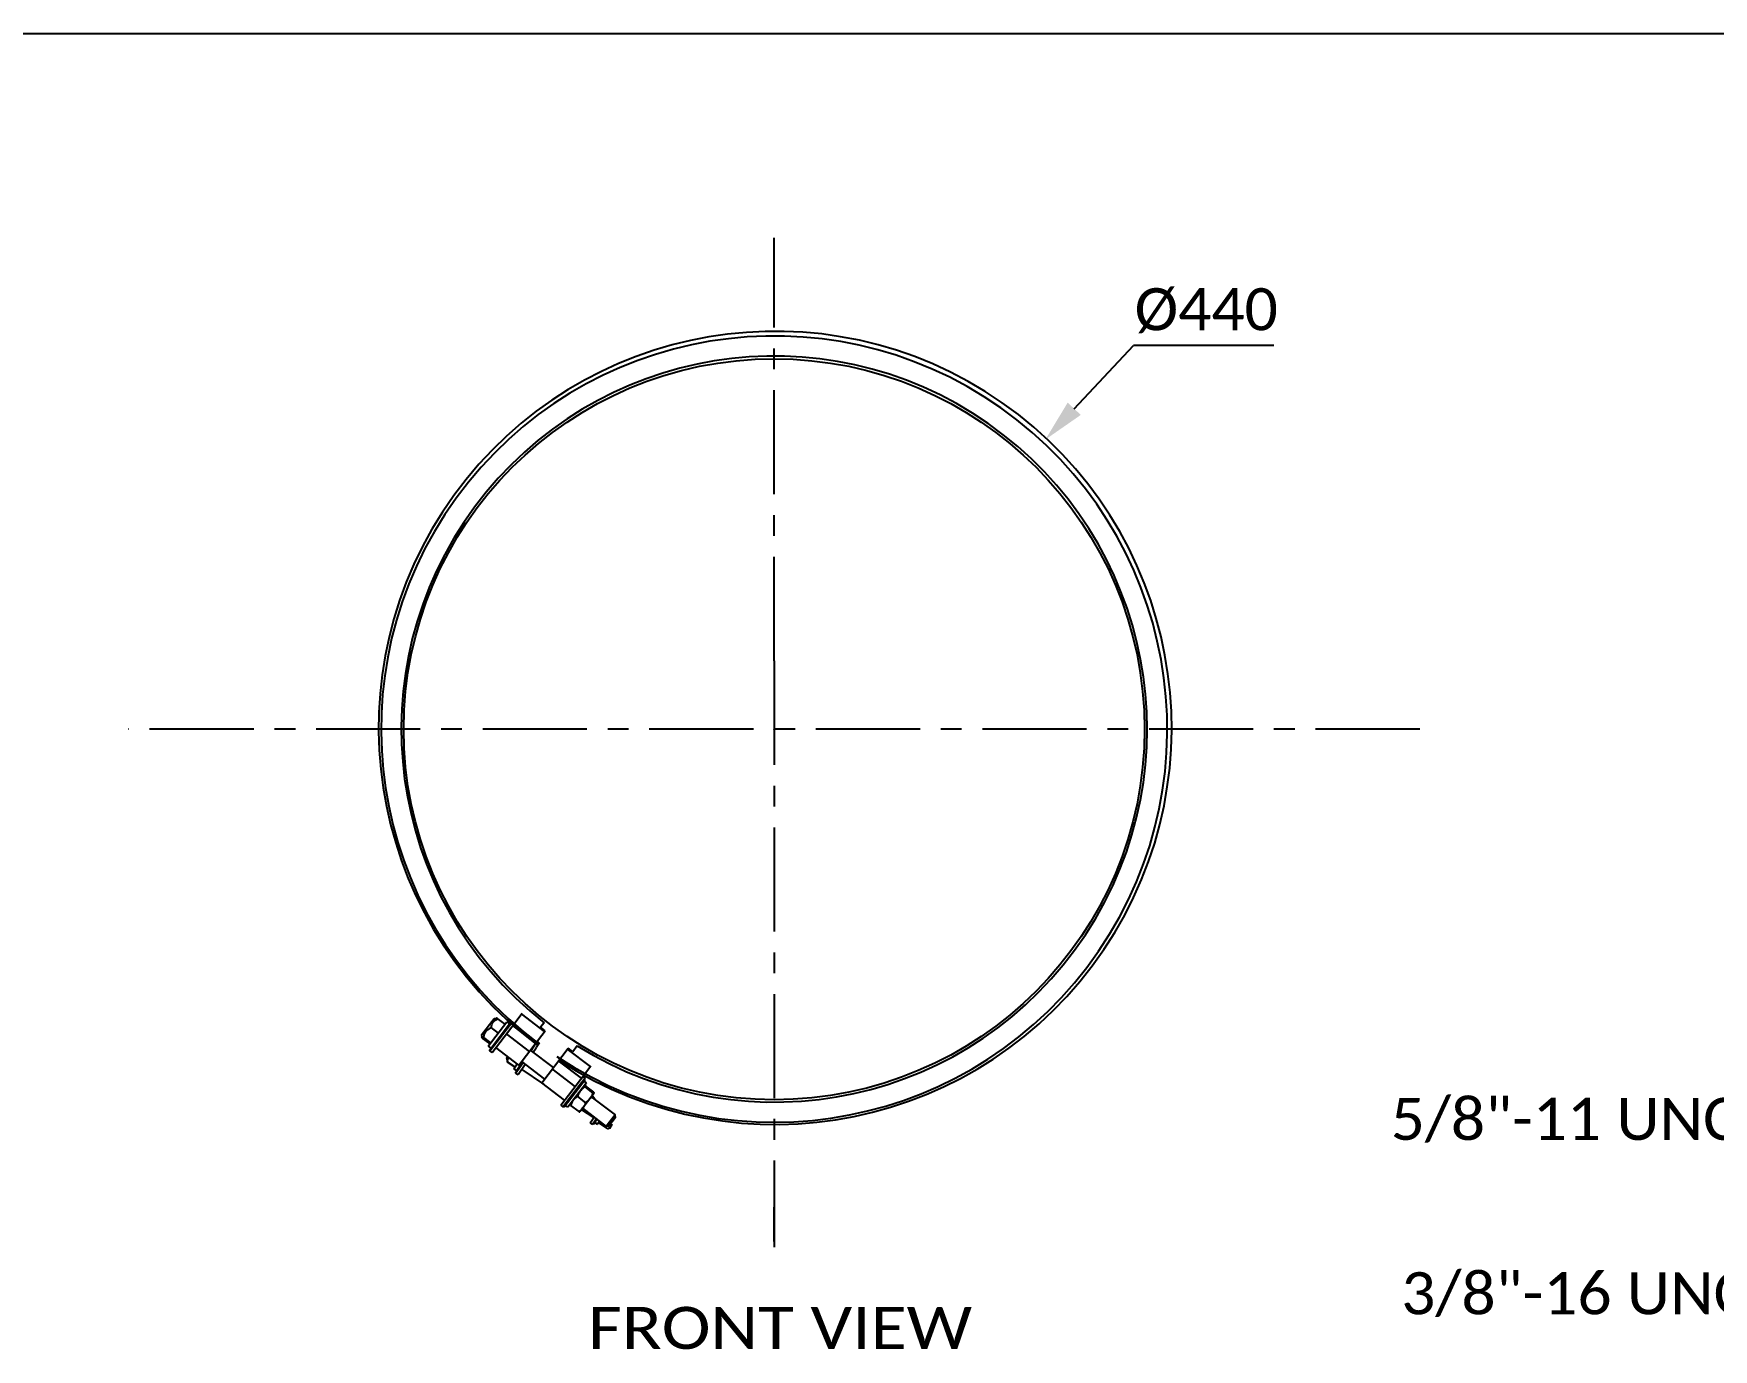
# Model space of a CAD drawing. Header units: millimetres. Extents: x 330 to 5284, y -2489 to 1657.
# Drawn here: x 2776 to 3708, y 921 to 1651 of the extents above; entities that cross this region are included whole.
import ezdxf
from ezdxf.enums import TextEntityAlignment as Align

# ---------------------------------------------------------------- set-up
doc = ezdxf.new("R2010")
doc.units = ezdxf.units.MM
doc.header["$LTSCALE"] = 154
doc.header["$PDMODE"] = 3
doc.header["$PDSIZE"] = 8
doc.linetypes.add('CENTER', pattern=[0.6, 0.375, -0.075, 0.075, -0.075])
doc.layers.get('0').update_dxf_attribs({"linetype": 'CONTINUOUS'})
doc.layers.get('Defpoints').update_dxf_attribs({"linetype": 'CONTINUOUS'})
doc.layers.add('00_BUW_DATUM', color=7, linetype='CONTINUOUS')
doc.layers.add('02___PRT_ALL_AXES', color=7, linetype='CONTINUOUS')
doc.styles.get("Standard").update_dxf_attribs({"font": 'calibri.ttf'})
doc.dimstyles.new('DIMSTYLE_4', dxfattribs={"dimtxt": 23.333333, "dimasz": 23.333333, "dimexe": 1.5, "dimexo": 1, "dimtad": 1, "dimdec": 0, "dimdsep": 46, "dimtxsty": 'Standard', "dimblk": '_FILLED', "dimblk1": '_FILLED', "dimblk2": '_FILLED', "dimcen": 0.09, "dimazin": 2, "dimtp": 0.01, "dimtm": 0.01, "dimtfac": 1, "dimtdec": 0, "dimtofl": 0, "dimtmove": 0, "dimatfit": 1, "dimldrblk": '_FILLED', "dimfxl": 1, "dimtolj": 1, "dimarcsym": 0})

# ---------------------------------------------------------------- blocks, each defined once
blk = doc.blocks.new('_FILLED')
at = {"color": 0, "linetype": 'ByBlock'}
blk.add_solid([(0, 0), (-1, 0.214), (-1, -0.214)], dxfattribs=at)
blk = doc.blocks.new('*D248')
at = {"color": 0, "linetype": 'Continuous', "lineweight": -2}
for p in [(3353.33, 1442.74), (3464.07, 1477.88)]:
    blk.add_line(p, (3386.22, 1477.88), dxfattribs=at)
at = {"color": 0, "linetype": 'Continuous'}
for p, q in [((3186.86, 1264.97), (3187.04, 1264.97)), ((3186.95, 1264.88), (3186.95, 1265.06))]:
    blk.add_line(p, q, dxfattribs=at)
at = {"layer": 'Defpoints', "color": 0}
for p in [(3337.38, 1425.7), (3036.52, 1104.25)]:
    blk.add_point(p, dxfattribs=at)
at = {"color": 0, "linetype": 'ByBlock', "lineweight": -2, "xscale": 23.3333333333, "yscale": 23.3333333333, "zscale": 23.3333333333, "rotation": 226.8948204426783}
blk.add_blockref('_FILLED', (3337.38, 1425.7), dxfattribs=at)
at = {"color": 0, "insert": (3386.84, 1509.61), "char_height": 23.333, "attachment_point": 1, "line_spacing_factor": 0.9}
blk.add_mtext('\\A1;%%c440', dxfattribs=at)

msp = doc.modelspace()

# ---------------------------------------------------------------- linework, layer by layer
msp.add_line((2726.995, 1650.816), (5283.569, 1650.816))
at = {"linetype": 'Continuous'}
for p, q in [((3024.608, 1095.485), (3031.532, 1104.533)), ((3028.304, 1089.126), (3038.636, 1102.627)), ((3029.126, 1087.238), (3040.673, 1102.327)), ((3029.219, 1086.537), (3041.374, 1102.42)), ((3033.955, 1096.511), (3029.995, 1099.542)), ((3031.532, 1104.533), (3032.715, 1104.69)), ((3037.643, 1101.329), (3033.682, 1104.36)), ((3038.636, 1102.627), (3040.065, 1101.533)), ((3041.374, 1102.42), (3040.673, 1102.327)), ((3041.306, 1099.863), (3047.165, 1107.52)), ((3054.584, 1090.887), (3041.878, 1100.611)), ((3059.525, 1097.344), (3046.819, 1107.068)), ((3059.872, 1097.796), (3057.333, 1099.739)), ((3024.608, 1095.485), (3024.765, 1094.302)), ((3029.297, 1090.424), (3025.337, 1093.454)), ((3029.783, 1091.058), (3025.822, 1094.089)), ((3051.089, 1086.319), (3038.382, 1096.043)), ((3045.243, 1078.681), (3059.872, 1097.796)), ((3052.007, 1086.727), (3054.718, 1090.807)), ((3054.718, 1090.807), (3054.487, 1090.761)), ((3056.684, 1091.055), (3054.819, 1088.249)), ((3028.304, 1089.126), (3029.733, 1088.032)), ((3029.219, 1086.537), (3029.126, 1087.238)), ((3045.243, 1078.681), (3032.537, 1088.405)), ((3038.451, 1082.77), (3038.94, 1083.505)), ((3038.451, 1082.77), (3038.765, 1081.213)), ((3051.625, 1087.02), (3064.331, 1077.296)), ((3057.95, 1068.958), (3072.578, 1088.073)), ((3079.997, 1071.44), (3067.291, 1081.164)), ((3084.938, 1077.896), (3072.231, 1087.62)), ((3075.117, 1086.13), (3072.578, 1088.073)), ((3043.21, 1077.645), (3039.056, 1080.405)), ((3042.563, 1076.672), (3044.352, 1079.364)), ((3042.563, 1076.672), (3044.063, 1075.676)), ((3047.172, 1080.354), (3043.509, 1074.843)), ((3043.649, 1074.15), (3043.509, 1074.843)), ((3047.569, 1080.05), (3043.649, 1074.15)), ((3046.763, 1080.667), (3059.469, 1070.943)), ((3046.835, 1076.234), (3059.029, 1068.132)), ((3076.501, 1066.872), (3063.795, 1076.596)), ((3079.423, 1070.69), (3085.284, 1078.349)), ((3080.684, 1072.337), (3081.875, 1071.426)), ((3070.656, 1059.234), (3057.95, 1068.958)), ((3069.72, 1055.543), (3081.875, 1071.426)), ((3070.421, 1055.636), (3081.968, 1070.725)), ((3082.79, 1068.837), (3072.458, 1055.336)), ((3082.79, 1068.837), (3081.36, 1069.931)), ((3081.968, 1070.725), (3081.875, 1071.426)), ((3082.528, 1066.842), (3081.927, 1067.709)), ((3068.529, 1056.454), (3069.72, 1055.543)), ((3070.421, 1055.636), (3069.72, 1055.543)), ((3072.458, 1055.336), (3071.029, 1056.43)), ((3080.099, 1054.131), (3086.814, 1049.669)), ((3080.593, 1054.777), (3093.776, 1044.689)), ((3085.455, 1061.13), (3098.638, 1051.042)), ((3085.957, 1061.786), (3086.087, 1061.699)), ((3087.636, 1059.461), (3085.994, 1061.834)), ((3084.877, 1046.754), (3086.126, 1045.924)), ((3086.126, 1045.924), (3088.161, 1048.986)), ((3086.819, 1046.063), (3086.126, 1045.924)), ((3086.819, 1046.063), (3088.559, 1048.681)), ((3087.373, 1046.896), (3088.872, 1045.9)), ((3089.991, 1047.585), (3088.872, 1045.9)), ((3098.638, 1051.042), (3093.776, 1044.689)), ((3095.178, 1044.875), (3093.776, 1044.689)), ((3098.824, 1049.64), (3095.178, 1044.875)), ((3097.026, 1045.884), (3097.041, 1045.875)), ((3098.824, 1049.64), (3098.638, 1051.042)), ((3186.92, 980.935), (3186.92, 999.965))]:
    msp.add_line(p, q, dxfattribs=at)
msp.add_circle((3186.861, 1264.975), 205.471)
for centre, radius, start, end in [((3187.439, 1265.764), 219.931, 236.948175, 233.213172), ((3186.92, 1265.065), 218.023, 236.423091, 233.197101), ((3186.92, 1265.065), 206.868, 238.086505, 231.93788)]:
    msp.add_arc(centre, radius, start, end)
for centre, radius, start, end in [((3020.998, 1083.949), 11.229, 64.55682, 65.282496), ((3044.502, 1082.993), 6.029, 203.870737, 205.423422)]:
    msp.add_arc(centre, radius, start, end, dxfattribs=at)
for points, knots in [([(3025.822, 1094.089), (3025.914, 1094.687), (3026.181, 1095.867), (3027.027, 1097.49), (3028.372, 1098.731), (3029.442, 1099.297), (3029.995, 1099.542)], [0, 0, 0, 0, 0.2515595, 0.4999957, 0.7484436, 1, 1, 1, 1]), ([(3029.995, 1099.542), (3030.049, 1100.085), (3030.233, 1101.154), (3030.956, 1102.626), (3032.188, 1103.709), (3033.172, 1104.166), (3033.682, 1104.36)], [0, 0, 0, 0, 0.2538632, 0.4999959, 0.7461403, 1, 1, 1, 1]), ([(3033.682, 1104.36), (3033.489, 1104.452), (3033.223, 1104.574), (3032.897, 1104.677), (3032.767, 1104.697), (3032.715, 1104.69)], [0, 0, 0, 0, 0.6238126, 0.8478557, 1, 1, 1, 1]), ([(3024.765, 1094.302), (3024.762, 1094.324), (3024.762, 1094.369), (3024.818, 1094.419), (3024.902, 1094.424), (3025.011, 1094.409), (3025.148, 1094.372), (3025.381, 1094.289), (3025.565, 1094.209), (3025.693, 1094.149)], [0, 0, 0, 0, 0.0635473, 0.1185013, 0.192379, 0.2965265, 0.4318946, 0.5964793, 1, 1, 1, 1]), ([(3025.337, 1093.454), (3025.197, 1093.617), (3025.01, 1093.842), (3024.826, 1094.129), (3024.772, 1094.25), (3024.765, 1094.302)], [0, 0, 0, 0, 0.6238129, 0.8478558, 1, 1, 1, 1]), ([(3038.765, 1081.213), (3038.775, 1081.161), (3038.831, 1080.935), (3038.916, 1080.717), (3038.988, 1080.553)], [0, 0, 0, 0, 0.2292825, 1, 1, 1, 1]), ([(3039.056, 1080.405), (3039.033, 1080.867), (3039.051, 1081.77), (3039.351, 1082.644), (3039.582, 1083.012)], [0, 0, 0, 0, 0.5158558, 1, 1, 1, 1])]:
    msp.add_open_spline(points, degree=3, knots=knots, dxfattribs=at)
at = {"layer": '00_BUW_DATUM', "linetype": 'Continuous'}
for p, q in [((3030.41, 1085.626), (3041.306, 1099.863)), ((3042.565, 1101.509), (3041.374, 1102.42)), ((3055.967, 1089.977), (3054.718, 1090.807)), ((3030.41, 1085.626), (3029.219, 1086.537)), ((3053.201, 1085.814), (3054.819, 1088.249)), ((3044.898, 1073.319), (3043.649, 1074.15)), ((3048.763, 1079.136), (3044.898, 1073.319)), ((3068.529, 1056.454), (3079.423, 1070.69)), ((3086.964, 1063.102), (3079.074, 1052.792)), ((3081.593, 1067.256), (3081.564, 1067.235)), ((3081.858, 1066.664), (3086.336, 1063.237)), ((3082.191, 1067.099), (3086.669, 1063.672)), ((3086.977, 1063.136), (3086.964, 1063.102)), ((3073.674, 1056.925), (3073.671, 1056.905)), ((3073.979, 1056.368), (3078.457, 1052.941)), ((3077.752, 1061.299), (3082.23, 1057.872)), ((3079.055, 1052.784), (3079.074, 1052.792)), ((3084.877, 1046.754), (3086.967, 1049.9)), ((3089.943, 1047), (3089.979, 1047.566)), ((3094.647, 1043.353), (3089.95, 1046.474)), ((3095.642, 1043.802), (3095.135, 1043.55)), ((3095.642, 1043.802), (3097.03, 1045.89))]:
    msp.add_line(p, q, dxfattribs=at)
for centre, start, end in [((3081.544, 1054.488), 142.577895, 145.154514), ((3074.665, 1059.752), 319.993752, 322.570371)]:
    msp.add_arc(centre, 7.731, start, end, dxfattribs=at)
for points, knots in [([(3079.344, 1064.334), (3078.997, 1063.881), (3078.388, 1062.901), (3077.945, 1061.84), (3077.752, 1061.299)], [0, 0, 0, 0, 0.4986506, 1, 1, 1, 1]), ([(3081.858, 1066.664), (3081.386, 1066.336), (3080.478, 1065.632), (3079.692, 1064.788), (3079.344, 1064.334)], [0, 0, 0, 0, 0.5013494, 1, 1, 1, 1]), ([(3081.564, 1067.235), (3081.548, 1067.213), (3081.549, 1067.159), (3081.572, 1067.093), (3081.621, 1066.993), (3081.717, 1066.848), (3081.807, 1066.729), (3081.858, 1066.664)], [0, 0, 0, 0, 0.1211516, 0.2120106, 0.3263668, 0.6230836, 1, 1, 1, 1]), ([(3082.191, 1067.099), (3082.124, 1067.128), (3082, 1067.179), (3081.829, 1067.237), (3081.698, 1067.267), (3081.62, 1067.267), (3081.593, 1067.256)], [0, 0, 0, 0, 0.3525224, 0.6416889, 0.8580882, 1, 1, 1, 1]), ([(3086.336, 1063.237), (3086.143, 1062.696), (3085.701, 1061.635), (3085.092, 1060.656), (3084.744, 1060.202)], [0, 0, 0, 0, 0.5013494, 1, 1, 1, 1]), ([(3086.964, 1063.102), (3086.948, 1063.081), (3086.895, 1063.068), (3086.825, 1063.073), (3086.715, 1063.094), (3086.551, 1063.149), (3086.413, 1063.205), (3086.336, 1063.237)], [0, 0, 0, 0, 0.1211516, 0.2120106, 0.3263668, 0.6230836, 1, 1, 1, 1]), ([(3086.669, 1063.672), (3086.715, 1063.615), (3086.796, 1063.508), (3086.897, 1063.359), (3086.96, 1063.241), (3086.981, 1063.165), (3086.977, 1063.136)], [0, 0, 0, 0, 0.3525224, 0.6416889, 0.8580882, 1, 1, 1, 1]), ([(3073.979, 1056.368), (3073.933, 1056.426), (3073.852, 1056.532), (3073.751, 1056.681), (3073.688, 1056.8), (3073.667, 1056.875), (3073.671, 1056.905)], [0, 0, 0, 0, 0.3525224, 0.6416889, 0.8580882, 1, 1, 1, 1]), ([(3075.199, 1058.905), (3074.932, 1058.521), (3074.465, 1057.698), (3074.126, 1056.817), (3073.979, 1056.368)], [0, 0, 0, 0, 0.4976052, 1, 1, 1, 1]), ([(3077.752, 1061.299), (3077.309, 1061.007), (3076.456, 1060.376), (3075.724, 1059.604), (3075.404, 1059.186)], [0, 0, 0, 0, 0.5025433, 1, 1, 1, 1]), ([(3080.587, 1054.782), (3080.286, 1054.424), (3079.614, 1053.758), (3078.852, 1053.201), (3078.457, 1052.941)], [0, 0, 0, 0, 0.4976052, 1, 1, 1, 1]), ([(3078.457, 1052.941), (3078.525, 1052.912), (3078.648, 1052.861), (3078.819, 1052.803), (3078.95, 1052.773), (3079.028, 1052.773), (3079.055, 1052.784)], [0, 0, 0, 0, 0.3525224, 0.6416889, 0.8580882, 1, 1, 1, 1]), ([(3082.23, 1057.872), (3082.065, 1057.367), (3081.678, 1056.38), (3081.124, 1055.471), (3080.805, 1055.054)], [0, 0, 0, 0, 0.5025433, 1, 1, 1, 1]), ([(3084.744, 1060.202), (3084.397, 1059.748), (3083.611, 1058.904), (3082.702, 1058.2), (3082.23, 1057.872)], [0, 0, 0, 0, 0.4986506, 1, 1, 1, 1]), ([(3089.943, 1047), (3089.94, 1046.958), (3089.933, 1046.782), (3089.94, 1046.606), (3089.95, 1046.474)], [0, 0, 0, 0, 0.2427024, 1, 1, 1, 1]), ([(3089.95, 1046.474), (3089.963, 1046.558), (3090.018, 1046.887), (3090.094, 1047.213), (3090.165, 1047.452)], [0, 0, 0, 0, 0.2530112, 1, 1, 1, 1]), ([(3094.647, 1043.353), (3094.996, 1043.567), (3095.658, 1044.035), (3096.201, 1044.643), (3096.42, 1044.973)], [0, 0, 0, 0, 0.5082646, 1, 1, 1, 1]), ([(3096.42, 1044.973), (3096.474, 1045.055), (3096.68, 1045.388), (3096.841, 1045.75), (3096.938, 1046.028)], [0, 0, 0, 0, 0.2486348, 1, 1, 1, 1]), ([(3095.135, 1043.55), (3095.096, 1043.531), (3094.938, 1043.457), (3094.773, 1043.395), (3094.647, 1043.353)], [0, 0, 0, 0, 0.2427024, 1, 1, 1, 1])]:
    msp.add_open_spline(points, degree=3, knots=knots, dxfattribs=at)
at = {"layer": '02___PRT_ALL_AXES', "linetype": 'CENTER'}
for p, q in [((3186.92, 1302.935), (3186.92, 1537.602)), ((3186.92, 1302.935), (3186.92, 977.723)), ((3544.988, 1264.975), (2828.733, 1264.975))]:
    msp.add_line(p, q, dxfattribs=at)
at = {"layer": '02___PRT_ALL_AXES', "linetype": 'Continuous'}
for p, q in [((3059.383, 1102.189), (3057.333, 1099.739)), ((3077.562, 1089.466), (3075.117, 1086.13))]:
    msp.add_line(p, q, dxfattribs=at)
for radius, start, end in [(265, 230.844, 231.198273), (264, 230.836709, 231.180075), (264, 233.849228, 234.311421)]:
    msp.add_arc((3222.078, 1296.592), radius, start, end, dxfattribs=at)

# ---------------------------------------------------------------- texts
at = {"width": 1.017192}
for s, p, p2 in [('5/8"-11 UNC/M16 ( X 8NOS )', (3528.894, 1037.204), (3967.324, 1037.204)), ('3/8"-16 UNC/M10 ( X 8NOS )', (3534.723, 940.508), (3973.153, 940.508))]:
    msp.add_text(s, height=23.33333, dxfattribs=at).set_placement(p, p2, align=Align.FIT)
at = {"linetype": 'Continuous', "width": 1.109888}
msp.add_text('FRONT VIEW', height=23.3333, dxfattribs=at).set_placement((3083.661, 921.278), (3296.657, 921.278), align=Align.FIT)

# ---------------------------------------------------------------- dimensions: what is measured, and where the dimension line sits
at = {"linetype": 'Continuous'}
dim = msp.add_diameter_dim_2p(p1=(3036.518, 1104.248), p2=(3337.383, 1425.701), text='%%c<>', dimstyle='DIMSTYLE_4', override={"dimtih": 1, "dimtoh": 1, "dimpost": '<>'}, dxfattribs=at)
dim.commit()
dim.dimension.update_dxf_attribs({"geometry": '*D248', "text_midpoint": (3425.458, 1477.876), "dimtype": 163})

doc.saveas('drawing.dxf')
